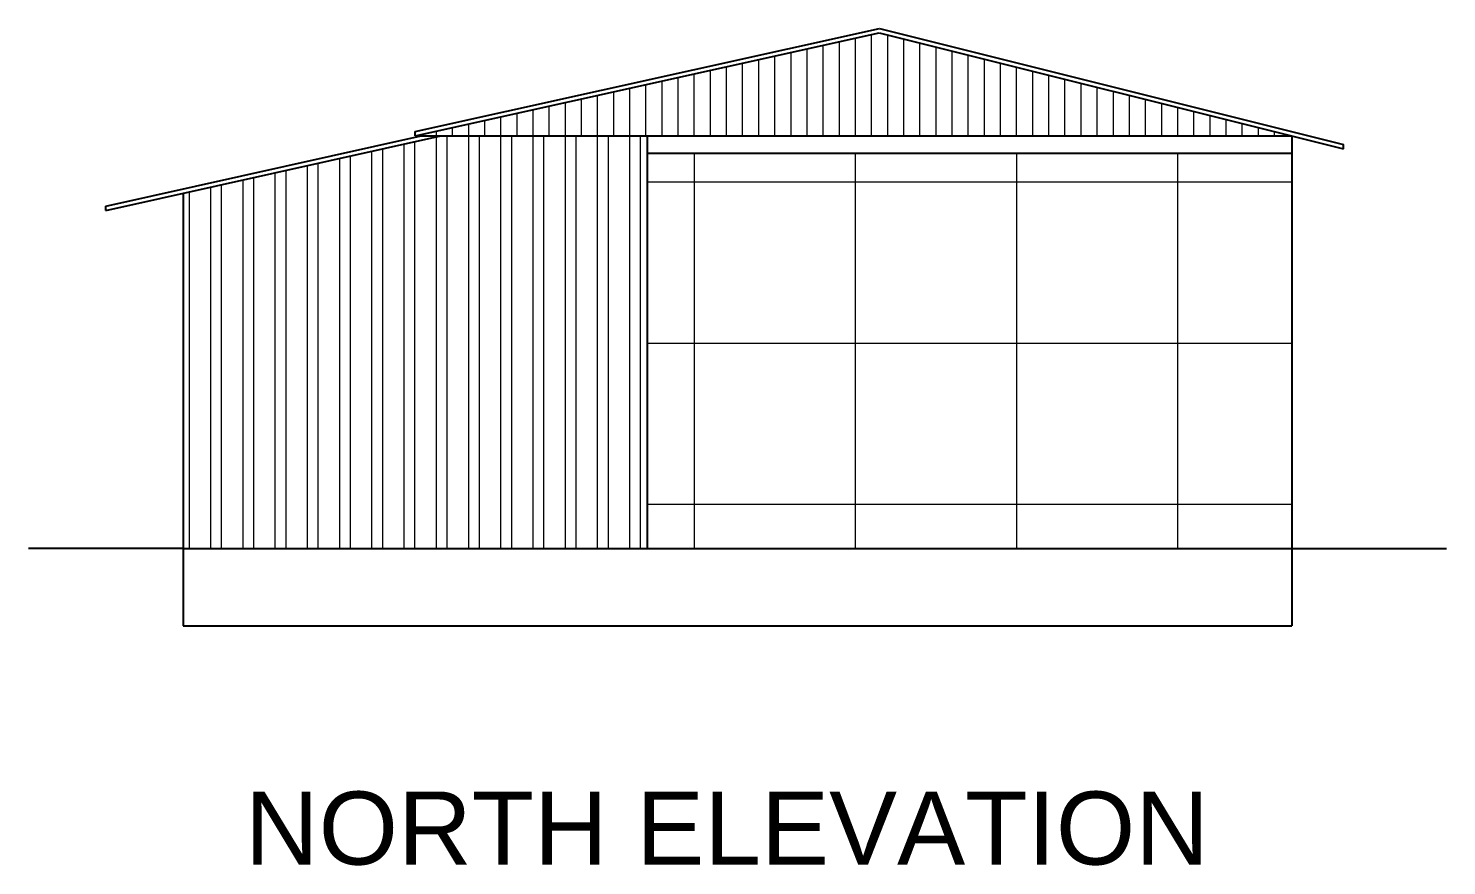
# Model space of a CAD drawing. Header units: inches. Extents: x 0 to 383786, y -45810 to 0.
# Drawn here: x 362170.1 to 362500.1, y -41296.6 to -41101.8 of the extents above; entities that cross this region are included whole.
import ezdxf

# ---------------------------------------------------------------- set-up
doc = ezdxf.new("R2010")
doc.units = ezdxf.units.IN
doc.header["$LTSCALE"] = 2
doc.header["$MEASUREMENT"] = 0
doc.layers.get('0').update_dxf_attribs({"linetype": 'CONTINUOUS'})
for name, color, linetype, lineweight in [('1', 7, 'CONTINUOUS', 13), ('DIM_LINE', 173, 'CONTINUOUS', 20), ('steps', 253, 'CONTINUOUS', 20)]:
    doc.layers.add(name, color=color, linetype=linetype, lineweight=lineweight)
doc.styles.get("Standard").update_dxf_attribs({"font": 'ARIALN.TTF'})

msp = doc.modelspace()

# ---------------------------------------------------------------- hatches: boundary and pattern name
at = {"layer": '1', "ltscale": 5}
h = msp.add_hatch(dxfattribs=at)
h.set_pattern_fill('ANSI37', color=256, scale=300, angle=45, style=0)
h.paths.add_polyline_path([(362314.05, -41130.8), (362314.05, -41222.8), (362464.05, -41222.8), (362464.05, -41130.8)])
at = {"layer": 'DIM_LINE'}
h = msp.add_hatch(dxfattribs=at)
h.set_pattern_fill('ANSI32', color=256, scale=20, angle=45)
h.paths.add_polyline_path([(362314.05, -41222.8), (362314.05, -41126.8), (362266.05, -41126.8), (362206.05, -41140.13), (362206.05, -41222.8)])
at = {"layer": 'steps', "ltscale": 0.3}
h = msp.add_hatch(dxfattribs=at)
h.set_pattern_fill('ANSI31', scale=30, angle=45)
h.paths.add_polyline_path([(362368.05, -41102.8), (362260.05, -41126.8), (362464.05, -41126.8)])

# ---------------------------------------------------------------- linework, layer by layer
at = {"ltscale": 0.5}
for p, q in [((362260.05, -41125.78), (362368.06, -41101.77)), ((362260.05, -41126.8), (362368.05, -41102.8)), ((362368.05, -41102.8), (362476.05, -41129.8)), ((362368.06, -41101.77), (362476.05, -41128.77)), ((362188.05, -41144.13), (362266.05, -41126.8)), ((362188.05, -41143.11), (362261.44, -41126.8)), ((362260.05, -41126.8), (362260.05, -41125.78)), ((362260.05, -41126.8), (362464.05, -41126.8)), ((362314.05, -41126.8), (362314.05, -41222.8)), ((362464.05, -41126.8), (362464.05, -41222.8)), ((362314.05, -41130.8), (362464.05, -41130.8)), ((362476.05, -41129.8), (362476.05, -41128.77)), ((362206.05, -41140.13), (362206.05, -41222.8)), ((362188.05, -41144.13), (362188.05, -41143.11)), ((362206.05, -41222.8), (362170.05, -41222.8)), ((362206.05, -41222.8), (362464.05, -41222.8)), ((362206.05, -41222.8), (362206.05, -41240.8)), ((362464.05, -41222.8), (362500.05, -41222.8)), ((362464.05, -41222.8), (362464.05, -41240.8)), ((362206.05, -41240.8), (362464.05, -41240.8))]:
    msp.add_line(p, q, dxfattribs=at)

# ---------------------------------------------------------------- texts
at = {"color": 7, "linetype": 'ByBlock', "lineweight": 5, "insert": (362332.6, -41282.95), "char_height": 6, "width": 272.3405, "attachment_point": 5}
msp.add_mtext('{\\fArial CE|b0|i0|c238|p34;\\P\\fArial CE|b0|i0|c0|p34;\\H2.8333x;NORTH\\fArial CE|b0|i0|c238|p34; E\\fArial CE|b0|i0|c0|p34;LEVATION}', dxfattribs=at)

doc.saveas('drawing.dxf')
